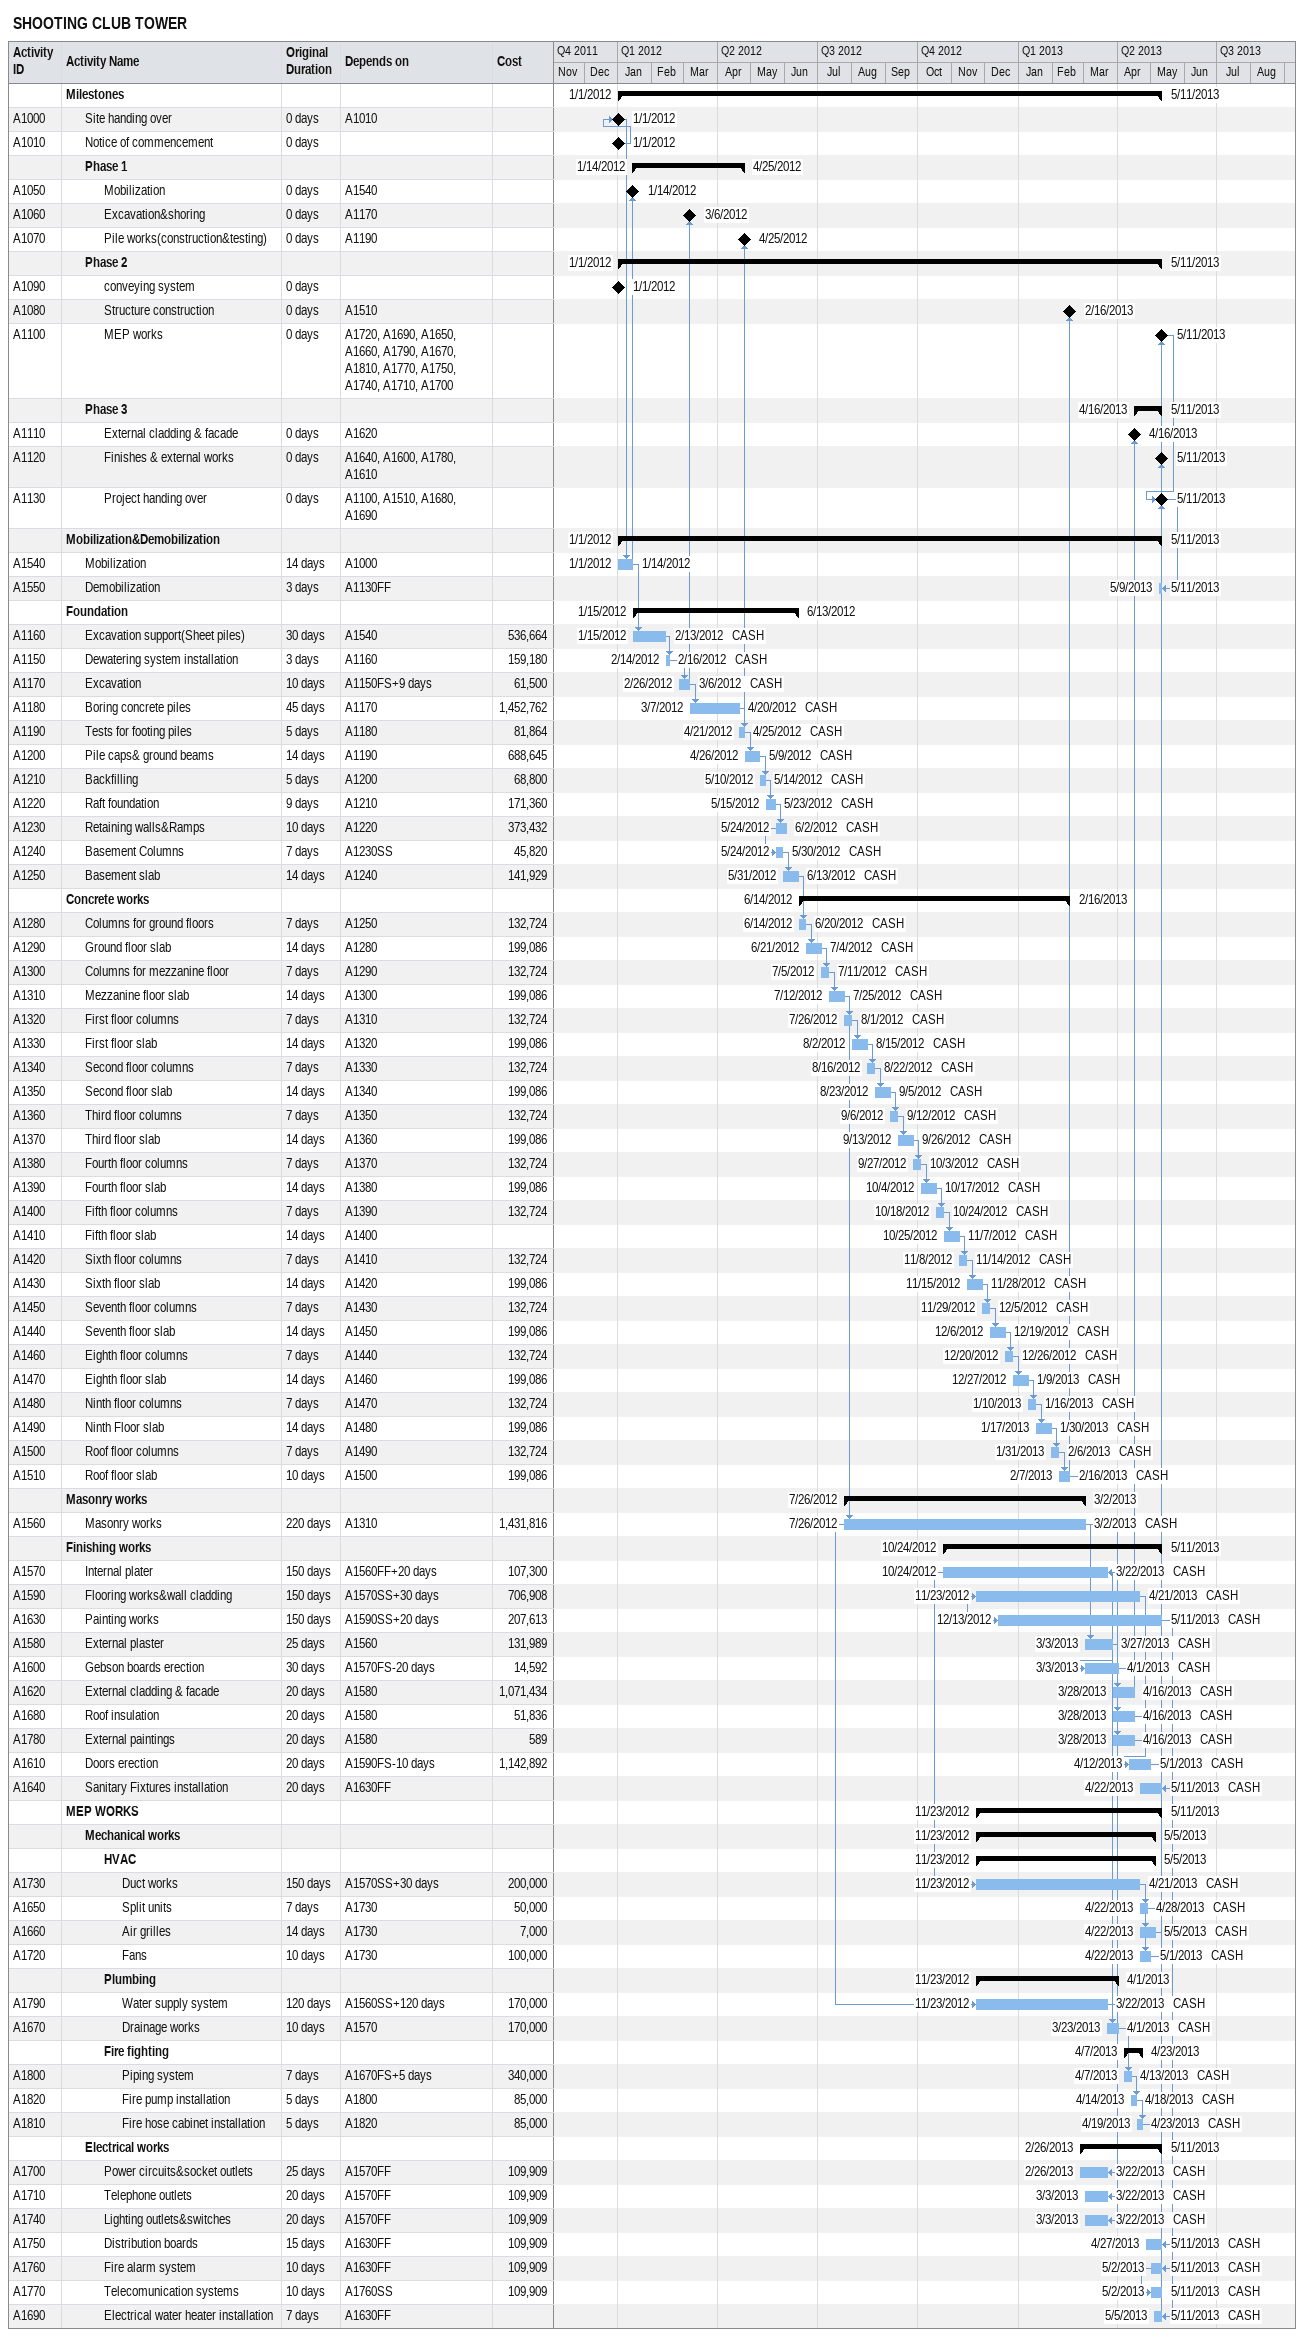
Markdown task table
SHOOTING CLUB TOWER

| ID | Level | Task | Original duration | Start | Finish | Predecessors | Resources | Cost |
|---|---|---|---|---|---|---|---|---|
|  | 1 | **Milestones** |  | 2012-01-01 | 2013-05-11 |  |  |  |
| A1000 | 2 | Site handing over | 0d | 2012-01-01 | 2012-01-01 | A1010 |  |  |
| A1010 | 2 | Notice of commencement | 0d | 2012-01-01 | 2012-01-01 |  |  |  |
|  | 2 | **Phase 1** |  | 2012-01-14 | 2012-04-25 |  |  |  |
| A1050 | 3 | Mobilization | 0d | 2012-01-14 | 2012-01-14 | A1540 |  |  |
| A1060 | 3 | Excavation&shoring | 0d | 2012-03-06 | 2012-03-06 | A1170 |  |  |
| A1070 | 3 | Pile works(construction&testing) | 0d | 2012-04-25 | 2012-04-25 | A1190 |  |  |
|  | 2 | **Phase 2** |  | 2012-01-01 | 2013-05-11 |  |  |  |
| A1090 | 3 | conveying system | 0d | 2012-01-01 | 2012-01-01 |  |  |  |
| A1080 | 3 | Structure construction | 0d | 2013-02-16 | 2013-02-16 | A1510 |  |  |
| A1100 | 3 | MEP works | 0d | 2013-05-11 | 2013-05-11 | A1720, A1690, A1650, A1660, A1790, A1670, A1810, A1770, A1750, A1740, A1710, A1700 |  |  |
|  | 2 | **Phase 3** |  | 2013-04-16 | 2013-05-11 |  |  |  |
| A1110 | 3 | External cladding & facade | 0d | 2013-04-16 | 2013-04-16 | A1620 |  |  |
| A1120 | 3 | Finishes & external works | 0d | 2013-05-11 | 2013-05-11 | A1640, A1600, A1780, A1610 |  |  |
| A1130 | 3 | Project handing over | 0d | 2013-05-11 | 2013-05-11 | A1100, A1510, A1680, A1690 |  |  |
|  | 1 | **Mobilization&Demobilization** |  | 2012-01-01 | 2013-05-11 |  |  |  |
| A1540 | 2 | Mobilization | 14d | 2012-01-01 | 2012-01-14 | A1000 |  |  |
| A1550 | 2 | Demobilization | 3d | 2013-05-09 | 2013-05-11 | A1130FF |  |  |
|  | 1 | **Foundation** |  | 2012-01-15 | 2012-06-13 |  |  |  |
| A1160 | 2 | Excavation support(Sheet piles) | 30d | 2012-01-15 | 2012-02-13 | A1540 | CASH | 536664 |
| A1150 | 2 | Dewatering system installation | 3d | 2012-02-14 | 2012-02-16 | A1160 | CASH | 159180 |
| A1170 | 2 | Excavation | 10d | 2012-02-26 | 2012-03-06 | A1150FS+9d | CASH | 61500 |
| A1180 | 2 | Boring concrete piles | 45d | 2012-03-07 | 2012-04-20 | A1170 | CASH | 1452762 |
| A1190 | 2 | Tests for footing piles | 5d | 2012-04-21 | 2012-04-25 | A1180 | CASH | 81864 |
| A1200 | 2 | Pile caps& ground beams | 14d | 2012-04-26 | 2012-05-09 | A1190 | CASH | 688645 |
| A1210 | 2 | Backfilling | 5d | 2012-05-10 | 2012-05-14 | A1200 | CASH | 68800 |
| A1220 | 2 | Raft foundation | 9d | 2012-05-15 | 2012-05-23 | A1210 | CASH | 171360 |
| A1230 | 2 | Retaining walls&Ramps | 10d | 2012-05-24 | 2012-06-02 | A1220 | CASH | 373432 |
| A1240 | 2 | Basement Columns | 7d | 2012-05-24 | 2012-05-30 | A1230SS | CASH | 45820 |
| A1250 | 2 | Basement slab | 14d | 2012-05-31 | 2012-06-13 | A1240 | CASH | 141929 |
|  | 1 | **Concrete works** |  | 2012-06-14 | 2013-02-16 |  |  |  |
| A1280 | 2 | Columns for ground floors | 7d | 2012-06-14 | 2012-06-20 | A1250 | CASH | 132724 |
| A1290 | 2 | Ground floor slab | 14d | 2012-06-21 | 2012-07-04 | A1280 | CASH | 199086 |
| A1300 | 2 | Columns for mezzanine floor | 7d | 2012-07-05 | 2012-07-11 | A1290 | CASH | 132724 |
| A1310 | 2 | Mezzanine floor slab | 14d | 2012-07-12 | 2012-07-25 | A1300 | CASH | 199086 |
| A1320 | 2 | First floor columns | 7d | 2012-07-26 | 2012-08-01 | A1310 | CASH | 132724 |
| A1330 | 2 | First floor slab | 14d | 2012-08-02 | 2012-08-15 | A1320 | CASH | 199086 |
| A1340 | 2 | Second floor columns | 7d | 2012-08-16 | 2012-08-22 | A1330 | CASH | 132724 |
| A1350 | 2 | Second floor slab | 14d | 2012-08-23 | 2012-09-05 | A1340 | CASH | 199086 |
| A1360 | 2 | Third floor columns | 7d | 2012-09-06 | 2012-09-12 | A1350 | CASH | 132724 |
| A1370 | 2 | Third floor slab | 14d | 2012-09-13 | 2012-09-26 | A1360 | CASH | 199086 |
| A1380 | 2 | Fourth floor columns | 7d | 2012-09-27 | 2012-10-03 | A1370 | CASH | 132724 |
| A1390 | 2 | Fourth floor slab | 14d | 2012-10-04 | 2012-10-17 | A1380 | CASH | 199086 |
| A1400 | 2 | Fifth floor columns | 7d | 2012-10-18 | 2012-10-24 | A1390 | CASH | 132724 |
| A1410 | 2 | Fifth floor slab | 14d | 2012-10-25 | 2012-11-07 | A1400 | CASH |  |
| A1420 | 2 | Sixth floor columns | 7d | 2012-11-08 | 2012-11-14 | A1410 | CASH | 132724 |
| A1430 | 2 | Sixth floor slab | 14d | 2012-11-15 | 2012-11-28 | A1420 | CASH | 199086 |
| A1450 | 2 | Seventh floor columns | 7d | 2012-11-29 | 2012-12-05 | A1430 | CASH | 132724 |
| A1440 | 2 | Seventh floor slab | 14d | 2012-12-06 | 2012-12-19 | A1450 | CASH | 199086 |
| A1460 | 2 | Eighth floor columns | 7d | 2012-12-20 | 2012-12-26 | A1440 | CASH | 132724 |
| A1470 | 2 | Eighth floor slab | 14d | 2012-12-27 | 2013-01-09 | A1460 | CASH | 199086 |
| A1480 | 2 | Ninth floor columns | 7d | 2013-01-10 | 2013-01-16 | A1470 | CASH | 132724 |
| A1490 | 2 | Ninth Floor slab | 14d | 2013-01-17 | 2013-01-30 | A1480 | CASH | 199086 |
| A1500 | 2 | Roof floor columns | 7d | 2013-01-31 | 2013-02-06 | A1490 | CASH | 132724 |
| A1510 | 2 | Roof floor slab | 10d | 2013-02-07 | 2013-02-16 | A1500 | CASH | 199086 |
|  | 1 | **Masonry works** |  | 2012-07-26 | 2013-03-02 |  |  |  |
| A1560 | 2 | Masonry works | 220d | 2012-07-26 | 2013-03-02 | A1310 | CASH | 1431816 |
|  | 1 | **Finishing works** |  | 2012-10-24 | 2013-05-11 |  |  |  |
| A1570 | 2 | Internal plater | 150d | 2012-10-24 | 2013-03-22 | A1560FF+20d | CASH | 107300 |
| A1590 | 2 | Flooring works&wall cladding | 150d | 2012-11-23 | 2013-04-21 | A1570SS+30d | CASH | 706908 |
| A1630 | 2 | Painting works | 150d | 2012-12-13 | 2013-05-11 | A1590SS+20d | CASH | 207613 |
| A1580 | 2 | External plaster | 25d | 2013-03-03 | 2013-03-27 | A1560 | CASH | 131989 |
| A1600 | 2 | Gebson boards erection | 30d | 2013-03-03 | 2013-04-01 | A1570FS-20d | CASH | 14592 |
| A1620 | 2 | External cladding & facade | 20d | 2013-03-28 | 2013-04-16 | A1580 | CASH | 1071434 |
| A1680 | 2 | Roof insulation | 20d | 2013-03-28 | 2013-04-16 | A1580 | CASH | 51836 |
| A1780 | 2 | External paintings | 20d | 2013-03-28 | 2013-04-16 | A1580 | CASH | 589 |
| A1610 | 2 | Doors erection | 20d | 2013-04-12 | 2013-05-01 | A1590FS-10d | CASH | 1142892 |
| A1640 | 2 | Sanitary Fixtures installation | 20d | 2013-04-22 | 2013-05-11 | A1630FF | CASH |  |
|  | 1 | **MEP WORKS** |  | 2012-11-23 | 2013-05-11 |  |  |  |
|  | 2 | **Mechanical works** |  | 2012-11-23 | 2013-05-05 |  |  |  |
|  | 3 | **HVAC** |  | 2012-11-23 | 2013-05-05 |  |  |  |
| A1730 | 4 | Duct works | 150d | 2012-11-23 | 2013-04-21 | A1570SS+30d | CASH | 200000 |
| A1650 | 4 | Split units | 7d | 2013-04-22 | 2013-04-28 | A1730 | CASH | 50000 |
| A1660 | 4 | Air grilles | 14d | 2013-04-22 | 2013-05-05 | A1730 | CASH | 7000 |
| A1720 | 4 | Fans | 10d | 2013-04-22 | 2013-05-01 | A1730 | CASH | 100000 |
|  | 3 | **Plumbing** |  | 2012-11-23 | 2013-04-01 |  |  |  |
| A1790 | 4 | Water supply system | 120d | 2012-11-23 | 2013-03-22 | A1560SS+120d | CASH | 170000 |
| A1670 | 4 | Drainage works | 10d | 2013-03-23 | 2013-04-01 | A1570 | CASH | 170000 |
|  | 3 | **Fire fighting** |  | 2013-04-07 | 2013-04-23 |  |  |  |
| A1800 | 4 | Piping system | 7d | 2013-04-07 | 2013-04-13 | A1670FS+5d | CASH | 340000 |
| A1820 | 4 | Fire pump installation | 5d | 2013-04-14 | 2013-04-18 | A1800 | CASH | 85000 |
| A1810 | 4 | Fire hose cabinet installation | 5d | 2013-04-19 | 2013-04-23 | A1820 | CASH | 85000 |
|  | 2 | **Electrical works** |  | 2013-02-26 | 2013-05-11 |  |  |  |
| A1700 | 3 | Power circuits&socket outlets | 25d | 2013-02-26 | 2013-03-22 | A1570FF | CASH | 109909 |
| A1710 | 3 | Telephone outlets | 20d | 2013-03-03 | 2013-03-22 | A1570FF | CASH | 109909 |
| A1740 | 3 | Lighting outlets&switches | 20d | 2013-03-03 | 2013-03-22 | A1570FF | CASH | 109909 |
| A1750 | 3 | Distribution boards | 15d | 2013-04-27 | 2013-05-11 | A1630FF | CASH | 109909 |
| A1760 | 3 | Fire alarm system | 10d | 2013-05-02 | 2013-05-11 | A1630FF | CASH | 109909 |
| A1770 | 3 | Telecomunication systems | 10d | 2013-05-02 | 2013-05-11 | A1760SS | CASH | 109909 |
| A1690 | 3 | Electrical water heater installation | 7d | 2013-05-05 | 2013-05-11 | A1630FF | CASH |  |
